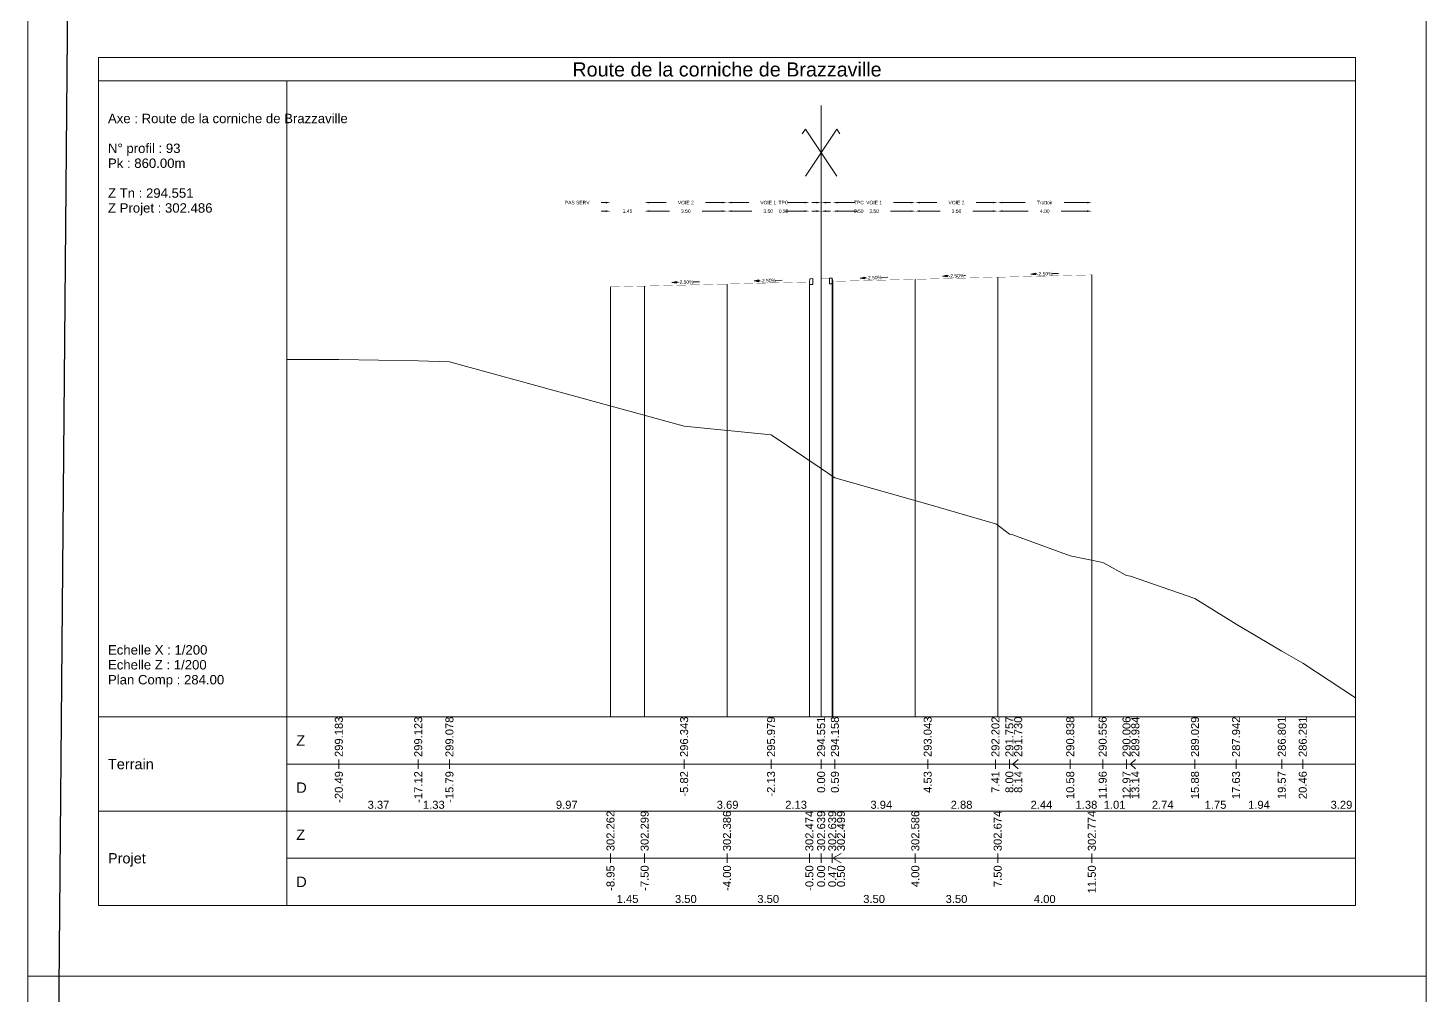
# Model space of a CAD drawing. Extents: x 0 to 74, y -372 to 1003.
# Drawn here: x 0 to 59.4, y 141.4 to 182.4 of the extents above; entities that cross this region are included whole.
import ezdxf
from ezdxf.enums import TextEntityAlignment as Align

# ---------------------------------------------------------------- set-up
doc = ezdxf.new("R2010")
doc.units = 0
doc.header["$LTSCALE"] = 2
doc.header["$PDSIZE"] = -0.004
doc.layers.get('0').update_dxf_attribs({"lineweight": 0})
for name, color, linetype, lineweight in [('Route - Profils type - Content session name', 7, 'Continuous', 0), ('Route - Profils type - PT VIA DRO', 5, 'Continuous', 0), ('Route - Profils type - PT VIA GAU', 5, 'Continuous', 0), ('Route - Route de la corniche de Brazzaville - PT - Cadre_P93', 7, 'Continuous', 0), ('Route - Route de la corniche de Brazzaville - PT - Terrain_P93', 5, 'Continuous', 0)]:
    doc.layers.add(name, color=color, linetype=linetype, lineweight=lineweight)
doc.styles.add('CadreTitre', font='arial.ttf', dxfattribs={"height": 0.003})
doc.styles.add('Cotation', font='arial.ttf')
doc.styles.add('CoteHor', font='arial.ttf', dxfattribs={"height": 0.0022})
doc.styles.add('CoteHorA', font='arial.ttf', dxfattribs={"height": 0.0022})
doc.styles.add('CoteTitre', font='arial.ttf', dxfattribs={"height": 0.0017})
doc.styles.add('CoteTitreA', font='arial.ttf', dxfattribs={"height": 0.0017})
doc.styles.add('CoteVert', font='arial.ttf', dxfattribs={"height": 0.0017})
doc.styles.add('CoteVertA', font='arial.ttf', dxfattribs={"height": 0.0017})
doc.styles.add('ProfilCartouche', font='arial.ttf', dxfattribs={"height": 0.002})
doc.dimstyles.new('BRAZZAVILLE', dxfattribs={"dimtxt": 0.15, "dimasz": 0.2, "dimexe": 0.5, "dimexo": 0.5, "dimgap": 0.5, "dimtad": 0, "dimzin": 0, "dimdsep": 46, "dimtxsty": 'Cotation', "dimsah": 1, "dimcen": 0.1, "dimse1": 1, "dimse2": 1, "dimclrd": 1, "dimclre": 256, "dimclrt": 1, "dimaunit": 2, "dimazin": 0, "dimtfac": 1, "dimtdec": 4, "dimtofl": 0, "dimtmove": 0, "dimatfit": 1, "dimfxl": 1, "dimtolj": 1, "dimtzin": 0, "dimlwd": 0, "dimlwe": 0, "dimarcsym": 0})
doc.dimstyles.get("Standard").update_dxf_attribs({"dimtxt": 0.18, "dimasz": 0.18, "dimexe": 0.18, "dimexo": 0.0625, "dimgap": 0.09, "dimtad": 0, "dimtih": 1, "dimtoh": 1, "dimdec": 4, "dimzin": 0, "dimdsep": 46, "dimtxsty": 'Standard', "dimcen": 0.09, "dimadec": 0, "dimazin": 0, "dimtfac": 1, "dimtdec": 4, "dimtofl": 0, "dimtmove": 0, "dimatfit": 3, "dimfxl": 1, "dimtolj": 1, "dimtzin": 0, "dimarcsym": 0})

# ---------------------------------------------------------------- blocks, each defined once
blk = doc.blocks.new('*D420')
at = {"layer": 'Defpoints', "color": 0, "transparency": 16777216}
for p in [(34.2, 174.656), (34.2, 174.652), (33.7, 171.656)]:
    blk.add_point(p, dxfattribs=at)
at = {"layer": 'Route - Profils type - PT VIA DRO', "color": 1, "lineweight": 0, "transparency": 16777216}
for p, q in [((33.5, 174.652), (33.3, 174.652)), ((34.4, 174.652), (34.6, 174.652))]:
    blk.add_line(p, q, dxfattribs=at)
at = {"layer": 'Route - Profils type - PT VIA DRO', "color": 1, "transparency": 16777216}
for points in [[(33.5, 174.685), (33.5, 174.619), (33.7, 174.652)], [(34.4, 174.685), (34.4, 174.619), (34.2, 174.652)]]:
    blk.add_solid(points, dxfattribs=at)
at = {"layer": 'Route - Profils type - PT VIA DRO', "color": 1, "transparency": 16777216, "insert": (35.295, 174.652), "char_height": 0.15, "attachment_point": 5, "style": 'Cotation'}
blk.add_mtext('\\A1;0.50', dxfattribs=at)
blk = doc.blocks.new('*D421')
at = {"layer": 'Defpoints', "color": 0, "transparency": 16777216}
for p in [(34.2, 174.656), (37.7, 174.656), (37.7, 174.652)]:
    blk.add_point(p, dxfattribs=at)
at = {"layer": 'Route - Profils type - PT VIA DRO', "color": 1, "lineweight": 0, "transparency": 16777216}
for p, q in [((34.4, 174.652), (35.255, 174.652)), ((37.5, 174.652), (36.645, 174.652))]:
    blk.add_line(p, q, dxfattribs=at)
at = {"layer": 'Route - Profils type - PT VIA DRO', "color": 1, "transparency": 16777216}
for points in [[(34.4, 174.685), (34.4, 174.619), (34.2, 174.652)], [(37.5, 174.685), (37.5, 174.619), (37.7, 174.652)]]:
    blk.add_solid(points, dxfattribs=at)
at = {"layer": 'Route - Profils type - PT VIA DRO', "color": 1, "transparency": 16777216, "insert": (35.95, 174.652), "char_height": 0.15, "attachment_point": 5, "style": 'Cotation'}
blk.add_mtext('\\A1;3.50', dxfattribs=at)
blk = doc.blocks.new('*D422')
at = {"layer": 'Defpoints', "color": 0, "transparency": 16777216}
for p in [(37.7, 174.656), (41.2, 174.656), (41.2, 174.652)]:
    blk.add_point(p, dxfattribs=at)
at = {"layer": 'Route - Profils type - PT VIA DRO', "color": 1, "lineweight": 0, "transparency": 16777216}
for p, q in [((37.9, 174.652), (38.755, 174.652)), ((41, 174.652), (40.145, 174.652))]:
    blk.add_line(p, q, dxfattribs=at)
at = {"layer": 'Route - Profils type - PT VIA DRO', "color": 1, "transparency": 16777216}
for points in [[(37.9, 174.685), (37.9, 174.619), (37.7, 174.652)], [(41, 174.685), (41, 174.619), (41.2, 174.652)]]:
    blk.add_solid(points, dxfattribs=at)
at = {"layer": 'Route - Profils type - PT VIA DRO', "color": 1, "transparency": 16777216, "insert": (39.45, 174.652), "char_height": 0.15, "attachment_point": 5, "style": 'Cotation'}
blk.add_mtext('\\A1;3.50', dxfattribs=at)
blk = doc.blocks.new('*D423')
at = {"layer": 'Defpoints', "color": 0, "transparency": 16777216}
for p in [(34.2, 175.015), (34.2, 174.456), (33.7, 171.656)]:
    blk.add_point(p, dxfattribs=at)
at = {"layer": 'Route - Profils type - PT VIA DRO', "color": 1, "lineweight": 0, "transparency": 16777216}
for p, q in [((33.5, 175.015), (33.3, 175.015)), ((34.4, 175.015), (34.6, 175.015))]:
    blk.add_line(p, q, dxfattribs=at)
at = {"layer": 'Route - Profils type - PT VIA DRO', "color": 1, "transparency": 16777216}
for points in [[(33.5, 175.049), (33.5, 174.982), (33.7, 175.015)], [(34.4, 175.049), (34.4, 174.982), (34.2, 175.015)]]:
    blk.add_solid(points, dxfattribs=at)
at = {"layer": 'Route - Profils type - PT VIA DRO', "color": 1, "transparency": 16777216, "insert": (35.303, 175.015), "char_height": 0.15, "attachment_point": 5, "style": 'Cotation'}
blk.add_mtext('\\A1;TPC', dxfattribs=at)
blk = doc.blocks.new('*D424')
at = {"layer": 'Defpoints', "color": 0, "transparency": 16777216}
for p in [(37.7, 175.015), (37.7, 174.656), (34.2, 174.456)]:
    blk.add_point(p, dxfattribs=at)
at = {"layer": 'Route - Profils type - PT VIA DRO', "color": 1, "lineweight": 0, "transparency": 16777216}
for p, q in [((34.4, 175.015), (35.132, 175.015)), ((37.5, 175.015), (36.768, 175.015))]:
    blk.add_line(p, q, dxfattribs=at)
at = {"layer": 'Route - Profils type - PT VIA DRO', "color": 1, "transparency": 16777216}
for points in [[(34.4, 175.049), (34.4, 174.982), (34.2, 175.015)], [(37.5, 175.049), (37.5, 174.982), (37.7, 175.015)]]:
    blk.add_solid(points, dxfattribs=at)
at = {"layer": 'Route - Profils type - PT VIA DRO', "color": 1, "transparency": 16777216, "insert": (35.95, 175.015), "char_height": 0.15, "attachment_point": 5, "style": 'Cotation'}
blk.add_mtext('\\A1;VOIE 1', dxfattribs=at)
blk = doc.blocks.new('*D425')
at = {"layer": 'Defpoints', "color": 0, "transparency": 16777216}
for p in [(37.7, 174.656), (41.2, 175.015), (41.2, 174.656)]:
    blk.add_point(p, dxfattribs=at)
at = {"layer": 'Route - Profils type - PT VIA DRO', "color": 1, "lineweight": 0, "transparency": 16777216}
for p, q in [((37.9, 175.015), (38.618, 175.015)), ((41, 175.015), (40.282, 175.015))]:
    blk.add_line(p, q, dxfattribs=at)
at = {"layer": 'Route - Profils type - PT VIA DRO', "color": 1, "transparency": 16777216}
for points in [[(37.9, 175.049), (37.9, 174.982), (37.7, 175.015)], [(41, 175.049), (41, 174.982), (41.2, 175.015)]]:
    blk.add_solid(points, dxfattribs=at)
at = {"layer": 'Route - Profils type - PT VIA DRO', "color": 1, "transparency": 16777216, "insert": (39.45, 175.015), "char_height": 0.15, "attachment_point": 5, "style": 'Cotation'}
blk.add_mtext('\\A1;VOIE 2', dxfattribs=at)
blk = doc.blocks.new('*D426')
at = {"layer": 'Defpoints', "color": 0, "transparency": 16777216}
for p in [(41.2, 174.656), (45.2, 174.656), (45.2, 174.652)]:
    blk.add_point(p, dxfattribs=at)
at = {"layer": 'Route - Profils type - PT VIA DRO', "color": 1, "lineweight": 0, "transparency": 16777216}
for p, q in [((41.4, 174.652), (42.502, 174.652)), ((45, 174.652), (43.898, 174.652))]:
    blk.add_line(p, q, dxfattribs=at)
at = {"layer": 'Route - Profils type - PT VIA DRO', "color": 1, "transparency": 16777216}
for points in [[(41.4, 174.685), (41.4, 174.619), (41.2, 174.652)], [(45, 174.685), (45, 174.619), (45.2, 174.652)]]:
    blk.add_solid(points, dxfattribs=at)
at = {"layer": 'Route - Profils type - PT VIA DRO', "color": 1, "transparency": 16777216, "insert": (43.2, 174.652), "char_height": 0.15, "attachment_point": 5, "style": 'Cotation'}
blk.add_mtext('\\A1;4.00', dxfattribs=at)
blk = doc.blocks.new('*D427')
at = {"layer": 'Defpoints', "color": 0, "transparency": 16777216}
for p in [(41.2, 174.656), (45.2, 175.015), (45.2, 174.656)]:
    blk.add_point(p, dxfattribs=at)
at = {"layer": 'Route - Profils type - PT VIA DRO', "color": 1, "lineweight": 0, "transparency": 16777216}
for p, q in [((41.4, 175.015), (42.369, 175.015)), ((45, 175.015), (44.031, 175.015))]:
    blk.add_line(p, q, dxfattribs=at)
at = {"layer": 'Route - Profils type - PT VIA DRO', "color": 1, "transparency": 16777216}
for points in [[(41.4, 175.049), (41.4, 174.982), (41.2, 175.015)], [(45, 175.049), (45, 174.982), (45.2, 175.015)]]:
    blk.add_solid(points, dxfattribs=at)
at = {"layer": 'Route - Profils type - PT VIA DRO', "color": 1, "transparency": 16777216, "insert": (43.2, 175.015), "char_height": 0.15, "attachment_point": 5, "style": 'Cotation'}
blk.add_mtext('\\A1;Trottoir', dxfattribs=at)
blk = doc.blocks.new('MENSURA_COTEPENTE_130')
at = {"layer": 'Route - Profils type - PT VIA DRO', "linetype": 'Continuous', "lineweight": 0}
blk.add_hatch(color=1, dxfattribs=at).paths.add_polyline_path([(0.17778, -3.63159), (0.17678, -3.63179), (0.17778, -3.63194)])
at = {"layer": 'Route - Profils type - PT VIA DRO', "color": 1, "linetype": 'Continuous', "lineweight": 0}
for p, q in [((0.17778, -3.63176), (0.17808, -3.63175)), ((0.18139, -3.63167), (0.18269, -3.63164))]:
    blk.add_line(p, q, dxfattribs=at)
at = {"layer": 'Route - Profils type - PT VIA DRO', "color": 1, "linetype": 'Continuous', "lineweight": 0, "flags": 128}
blk.add_lwpolyline([(0.17778, -3.63159), (0.17678, -3.63179), (0.17778, -3.63194), (0.17778, -3.63159)], close=True, dxfattribs=at)
at = {"layer": 'Route - Profils type - PT VIA DRO', "color": 1, "style": 'Cotation'}
blk.add_text('-2.50%', height=0.00075, rotation=1.4321, dxfattribs=at).set_placement((0.17974, -3.63171), align=Align.MIDDLE_CENTER)
blk = doc.blocks.new('MENSURA_COTEPENTE_131')
at = {"layer": 'Route - Profils type - PT VIA DRO', "linetype": 'Continuous', "lineweight": 0}
blk.add_hatch(color=1, dxfattribs=at).paths.add_polyline_path([(0.19528, -3.63118), (0.19428, -3.63138), (0.19529, -3.63153)])
at = {"layer": 'Route - Profils type - PT VIA DRO', "color": 1, "linetype": 'Continuous', "lineweight": 0}
for p, q in [((0.19528, -3.63136), (0.19558, -3.63135)), ((0.19889, -3.63127), (0.19914, -3.63126))]:
    blk.add_line(p, q, dxfattribs=at)
at = {"layer": 'Route - Profils type - PT VIA DRO', "color": 1, "linetype": 'Continuous', "lineweight": 0, "flags": 128}
blk.add_lwpolyline([(0.19528, -3.63118), (0.19428, -3.63138), (0.19529, -3.63153), (0.19528, -3.63118)], close=True, dxfattribs=at)
at = {"layer": 'Route - Profils type - PT VIA DRO', "color": 1, "style": 'Cotation'}
blk.add_text('-2.50%', height=0.00075, rotation=1.4321, dxfattribs=at).set_placement((0.19724, -3.63131), align=Align.MIDDLE_CENTER)
blk = doc.blocks.new('MENSURA_COTEPENTE_132')
at = {"layer": 'Route - Profils type - PT VIA DRO', "linetype": 'Continuous', "lineweight": 0}
blk.add_hatch(color=1, dxfattribs=at).paths.add_polyline_path([(0.21403, -3.63076), (0.21303, -3.63096), (0.21404, -3.63111)])
at = {"layer": 'Route - Profils type - PT VIA DRO', "color": 1, "linetype": 'Continuous', "lineweight": 0}
for p, q in [((0.21403, -3.63093), (0.21433, -3.63093)), ((0.21764, -3.63084), (0.21894, -3.63081))]:
    blk.add_line(p, q, dxfattribs=at)
at = {"layer": 'Route - Profils type - PT VIA DRO', "color": 1, "linetype": 'Continuous', "lineweight": 0, "flags": 128}
blk.add_lwpolyline([(0.21403, -3.63076), (0.21303, -3.63096), (0.21404, -3.63111), (0.21403, -3.63076)], close=True, dxfattribs=at)
at = {"layer": 'Route - Profils type - PT VIA DRO', "color": 1, "style": 'Cotation'}
blk.add_text('-2.50%', height=0.00075, rotation=1.4321, dxfattribs=at).set_placement((0.21599, -3.63088), align=Align.MIDDLE_CENTER)
blk = doc.blocks.new('T2__mirroredMSX', base_point=(-6.713, 11.473))
at = {"linetype": 'Continuous', "flags": 128}
blk.add_lwpolyline([(-6.837, 11.703), (-6.863, 11.583), (-6.863, 11.473), (-6.713, 11.473), (-6.713, 11.723), (-6.818, 11.719, 0.339869)], format="xyb", close=True, dxfattribs=at)
blk = doc.blocks.new('*D431')
at = {"layer": 'Defpoints', "color": 0, "transparency": 16777216}
for p in [(33.2, 174.656), (33.2, 174.652), (33.7, 171.656)]:
    blk.add_point(p, dxfattribs=at)
at = {"layer": 'Route - Profils type - PT VIA GAU', "color": 1, "lineweight": 0, "transparency": 16777216}
for p, q in [((33, 174.652), (32.8, 174.652)), ((33.9, 174.652), (34.1, 174.652))]:
    blk.add_line(p, q, dxfattribs=at)
at = {"layer": 'Route - Profils type - PT VIA GAU', "color": 1, "transparency": 16777216}
for points in [[(33, 174.685), (33, 174.619), (33.2, 174.652)], [(33.9, 174.685), (33.9, 174.619), (33.7, 174.652)]]:
    blk.add_solid(points, dxfattribs=at)
at = {"layer": 'Route - Profils type - PT VIA GAU', "color": 1, "transparency": 16777216, "insert": (32.105, 174.652), "char_height": 0.15, "attachment_point": 5, "style": 'Cotation'}
blk.add_mtext('\\A1;0.50', dxfattribs=at)
blk = doc.blocks.new('*D432')
at = {"layer": 'Defpoints', "color": 0, "transparency": 16777216}
for p in [(29.7, 174.656), (29.7, 174.652), (33.2, 174.656)]:
    blk.add_point(p, dxfattribs=at)
at = {"layer": 'Route - Profils type - PT VIA GAU', "color": 1, "lineweight": 0, "transparency": 16777216}
for p, q in [((29.9, 174.652), (30.755, 174.652)), ((33, 174.652), (32.145, 174.652))]:
    blk.add_line(p, q, dxfattribs=at)
at = {"layer": 'Route - Profils type - PT VIA GAU', "color": 1, "transparency": 16777216}
for points in [[(29.9, 174.685), (29.9, 174.619), (29.7, 174.652)], [(33, 174.685), (33, 174.619), (33.2, 174.652)]]:
    blk.add_solid(points, dxfattribs=at)
at = {"layer": 'Route - Profils type - PT VIA GAU', "color": 1, "transparency": 16777216, "insert": (31.45, 174.652), "char_height": 0.15, "attachment_point": 5, "style": 'Cotation'}
blk.add_mtext('\\A1;3.50', dxfattribs=at)
blk = doc.blocks.new('*D433')
at = {"layer": 'Defpoints', "color": 0, "transparency": 16777216}
for p in [(26.2, 174.656), (26.2, 174.652), (29.7, 174.656)]:
    blk.add_point(p, dxfattribs=at)
at = {"layer": 'Route - Profils type - PT VIA GAU', "color": 1, "lineweight": 0, "transparency": 16777216}
for p, q in [((26.4, 174.652), (27.255, 174.652)), ((29.5, 174.652), (28.645, 174.652))]:
    blk.add_line(p, q, dxfattribs=at)
at = {"layer": 'Route - Profils type - PT VIA GAU', "color": 1, "transparency": 16777216}
for points in [[(26.4, 174.685), (26.4, 174.619), (26.2, 174.652)], [(29.5, 174.685), (29.5, 174.619), (29.7, 174.652)]]:
    blk.add_solid(points, dxfattribs=at)
at = {"layer": 'Route - Profils type - PT VIA GAU', "color": 1, "transparency": 16777216, "insert": (27.95, 174.652), "char_height": 0.15, "attachment_point": 5, "style": 'Cotation'}
blk.add_mtext('\\A1;3.50', dxfattribs=at)
blk = doc.blocks.new('*D434')
at = {"layer": 'Defpoints', "color": 0, "transparency": 16777216}
for p in [(33.2, 175.015), (33.2, 174.456), (33.7, 171.656)]:
    blk.add_point(p, dxfattribs=at)
at = {"layer": 'Route - Profils type - PT VIA GAU', "color": 1, "lineweight": 0, "transparency": 16777216}
for p, q in [((33, 175.015), (32.8, 175.015)), ((33.9, 175.015), (34.1, 175.015))]:
    blk.add_line(p, q, dxfattribs=at)
at = {"layer": 'Route - Profils type - PT VIA GAU', "color": 1, "transparency": 16777216}
for points in [[(33, 175.049), (33, 174.982), (33.2, 175.015)], [(33.9, 175.049), (33.9, 174.982), (33.7, 175.015)]]:
    blk.add_solid(points, dxfattribs=at)
at = {"layer": 'Route - Profils type - PT VIA GAU', "color": 1, "transparency": 16777216, "insert": (32.097, 175.015), "char_height": 0.15, "attachment_point": 5, "style": 'Cotation'}
blk.add_mtext('\\A1;TPC', dxfattribs=at)
blk = doc.blocks.new('*D435')
at = {"layer": 'Defpoints', "color": 0, "transparency": 16777216}
for p in [(29.7, 175.015), (29.7, 174.656), (33.2, 174.456)]:
    blk.add_point(p, dxfattribs=at)
at = {"layer": 'Route - Profils type - PT VIA GAU', "color": 1, "lineweight": 0, "transparency": 16777216}
for p, q in [((29.9, 175.015), (30.632, 175.015)), ((33, 175.015), (32.268, 175.015))]:
    blk.add_line(p, q, dxfattribs=at)
at = {"layer": 'Route - Profils type - PT VIA GAU', "color": 1, "transparency": 16777216}
for points in [[(29.9, 175.049), (29.9, 174.982), (29.7, 175.015)], [(33, 175.049), (33, 174.982), (33.2, 175.015)]]:
    blk.add_solid(points, dxfattribs=at)
at = {"layer": 'Route - Profils type - PT VIA GAU', "color": 1, "transparency": 16777216, "insert": (31.45, 175.015), "char_height": 0.15, "attachment_point": 5, "style": 'Cotation'}
blk.add_mtext('\\A1;VOIE 1', dxfattribs=at)
blk = doc.blocks.new('*D436')
at = {"layer": 'Defpoints', "color": 0, "transparency": 16777216}
for p in [(26.2, 175.015), (26.2, 174.656), (29.7, 174.656)]:
    blk.add_point(p, dxfattribs=at)
at = {"layer": 'Route - Profils type - PT VIA GAU', "color": 1, "lineweight": 0, "transparency": 16777216}
for p, q in [((26.4, 175.015), (27.118, 175.015)), ((29.5, 175.015), (28.782, 175.015))]:
    blk.add_line(p, q, dxfattribs=at)
at = {"layer": 'Route - Profils type - PT VIA GAU', "color": 1, "transparency": 16777216}
for points in [[(26.4, 175.049), (26.4, 174.982), (26.2, 175.015)], [(29.5, 175.049), (29.5, 174.982), (29.7, 175.015)]]:
    blk.add_solid(points, dxfattribs=at)
at = {"layer": 'Route - Profils type - PT VIA GAU', "color": 1, "transparency": 16777216, "insert": (27.95, 175.015), "char_height": 0.15, "attachment_point": 5, "style": 'Cotation'}
blk.add_mtext('\\A1;VOIE 2', dxfattribs=at)
blk = doc.blocks.new('*D437')
at = {"layer": 'Defpoints', "color": 0, "transparency": 16777216}
for p in [(24.75, 175.015), (24.75, 174.656), (26.2, 174.656)]:
    blk.add_point(p, dxfattribs=at)
at = {"layer": 'Route - Profils type - PT VIA GAU', "color": 1, "lineweight": 0, "transparency": 16777216}
for p, q in [((24.55, 175.015), (24.35, 175.015)), ((26.4, 175.015), (26.6, 175.015))]:
    blk.add_line(p, q, dxfattribs=at)
at = {"layer": 'Route - Profils type - PT VIA GAU', "color": 1, "transparency": 16777216}
for points in [[(24.55, 175.049), (24.55, 174.982), (24.75, 175.015)], [(26.4, 175.049), (26.4, 174.982), (26.2, 175.015)]]:
    blk.add_solid(points, dxfattribs=at)
at = {"layer": 'Route - Profils type - PT VIA GAU', "color": 1, "transparency": 16777216, "insert": (23.335, 175.015), "char_height": 0.15, "attachment_point": 5, "style": 'Cotation'}
blk.add_mtext('\\A1;PAS SERV', dxfattribs=at)
blk = doc.blocks.new('*D438')
at = {"layer": 'Defpoints', "color": 0, "transparency": 16777216}
for p in [(24.75, 174.656), (24.75, 174.652), (26.2, 174.656)]:
    blk.add_point(p, dxfattribs=at)
at = {"layer": 'Route - Profils type - PT VIA GAU', "color": 1, "lineweight": 0, "transparency": 16777216}
for p, q in [((24.55, 174.652), (24.35, 174.652)), ((26.4, 174.652), (26.6, 174.652))]:
    blk.add_line(p, q, dxfattribs=at)
at = {"layer": 'Route - Profils type - PT VIA GAU', "color": 1, "transparency": 16777216}
for points in [[(24.55, 174.685), (24.55, 174.619), (24.75, 174.652)], [(26.4, 174.685), (26.4, 174.619), (26.2, 174.652)]]:
    blk.add_solid(points, dxfattribs=at)
at = {"layer": 'Route - Profils type - PT VIA GAU', "color": 1, "transparency": 16777216, "insert": (25.475, 174.652), "char_height": 0.15, "attachment_point": 5, "style": 'Cotation'}
blk.add_mtext('\\A1;1.45', dxfattribs=at)
blk = doc.blocks.new('MENSURA_COTEPENTE_133')
at = {"layer": 'Route - Profils type - PT VIA GAU', "linetype": 'Continuous', "lineweight": 0}
blk.add_hatch(color=1, dxfattribs=at).paths.add_polyline_path([(0.15529, -3.63257), (0.15428, -3.63241), (0.15528, -3.63221)])
at = {"layer": 'Route - Profils type - PT VIA GAU', "color": 1, "linetype": 'Continuous', "lineweight": 0}
for p, q in [((0.15889, -3.6323), (0.16019, -3.63227)), ((0.15528, -3.63239), (0.15558, -3.63238))]:
    blk.add_line(p, q, dxfattribs=at)
at = {"layer": 'Route - Profils type - PT VIA GAU', "color": 1, "linetype": 'Continuous', "lineweight": 0, "flags": 128}
blk.add_lwpolyline([(0.15529, -3.63257), (0.15428, -3.63241), (0.15528, -3.63221), (0.15529, -3.63257)], close=True, dxfattribs=at)
at = {"layer": 'Route - Profils type - PT VIA GAU', "color": 1, "style": 'Cotation'}
blk.add_text('-2.50%', height=0.00075, rotation=-358.5679, dxfattribs=at).set_placement((0.15724, -3.63234), align=Align.MIDDLE_CENTER)
blk = doc.blocks.new('MENSURA_COTEPENTE_134')
at = {"layer": 'Route - Profils type - PT VIA GAU', "linetype": 'Continuous', "lineweight": 0}
blk.add_hatch(color=1, dxfattribs=at).paths.add_polyline_path([(0.13778, -3.63288), (0.13678, -3.63272), (0.13777, -3.63252)])
at = {"layer": 'Route - Profils type - PT VIA GAU', "color": 1, "linetype": 'Continuous', "lineweight": 0}
for p, q in [((0.13778, -3.6327), (0.13808, -3.63269)), ((0.14139, -3.63261), (0.14269, -3.63258))]:
    blk.add_line(p, q, dxfattribs=at)
at = {"layer": 'Route - Profils type - PT VIA GAU', "color": 1, "linetype": 'Continuous', "lineweight": 0, "flags": 128}
blk.add_lwpolyline([(0.13778, -3.63288), (0.13678, -3.63272), (0.13777, -3.63252), (0.13778, -3.63288)], close=True, dxfattribs=at)
at = {"layer": 'Route - Profils type - PT VIA GAU', "color": 1, "style": 'Cotation'}
blk.add_text('-2.50%', height=0.00075, rotation=-358.5679, dxfattribs=at).set_placement((0.13973, -3.63265), align=Align.MIDDLE_CENTER)
blk = doc.blocks.new('T2', base_point=(-6.713, 11.473))
at = {"linetype": 'Continuous', "flags": 128}
blk.add_lwpolyline([(-6.837, 11.703), (-6.863, 11.583), (-6.863, 11.473), (-6.713, 11.473), (-6.713, 11.723), (-6.818, 11.719, 0.339869)], format="xyb", close=True, dxfattribs=at)

msp = doc.modelspace()

# ---------------------------------------------------------------- linework, layer by layer
at = {"flags": 128}
for points in [[(0, 142.17), (0, 184.17), (59.4, 184.17), (59.4, 142.17)], [(3, 145.17), (3, 181.17), (56.4, 181.17), (56.4, 145.17)], [(0, 100.17), (0, 142.17), (59.4, 142.17), (59.4, 100.17)]]:
    msp.add_lwpolyline(points, close=True, dxfattribs=at)
at = {"layer": 'Route - Profils type - PT VIA DRO', "color": 1, "linetype": 'Continuous', "flags": 128}
msp.add_lwpolyline([(33.7, 171.809, 0.01, 0.01, 0), (34.05, 171.809, 0.01, 0.01, 0), (34.17, 171.809, 0.01, 0.01, 0), (34.2, 171.669, 0.01, 0.01, 0), (37.7, 171.756, 0.01, 0.01, 0), (41.2, 171.844, 0.01, 0.01, 0), (45.2, 171.944, 0.01, 0.01, 0)], format="xyseb", dxfattribs=at)
at = {"layer": 'Route - Profils type - PT VIA GAU', "color": 1, "linetype": 'Continuous', "flags": 128}
msp.add_lwpolyline([(33.7, 171.784, 0.01, 0.01, 0), (33.23, 171.784, 0.01, 0.01, 0), (33.2, 171.644, 0.01, 0.01, 0), (29.7, 171.556, 0.01, 0.01, 0), (26.2, 171.469, 0.01, 0.01, 0), (24.75, 171.432, 0.01, 0.01, 0)], format="xyseb", dxfattribs=at)
at = {"layer": 'Route - Route de la corniche de Brazzaville - PT - Cadre_P93', "color": 7, "linetype": 'Continuous'}
for p, q in [((11, 180.17), (11, 145.17)), ((33.7, 175.139), (33.7, 179.139)), ((32.9, 177.939), (33.033, 178.139)), ((34.367, 176.139), (33.033, 178.139)), ((33.033, 176.139), (34.367, 178.139)), ((34.5, 177.939), (34.367, 178.139)), ((33.7, 153.17), (33.7, 175.139)), ((33.7, 153.17), (33.7, 171.809)), ((33.7, 153.17), (33.7, 171.809)), ((34.17, 153.17), (34.17, 171.809)), ((34.17, 153.17), (34.17, 171.809)), ((34.2, 153.17), (34.2, 171.669)), ((34.2, 153.17), (34.2, 171.669)), ((37.7, 153.17), (37.7, 171.756)), ((37.7, 153.17), (37.7, 171.756)), ((41.2, 153.17), (41.2, 171.844)), ((41.2, 153.17), (41.2, 171.844)), ((45.2, 153.17), (45.2, 171.944)), ((45.2, 153.17), (45.2, 171.944)), ((24.75, 153.17), (24.75, 171.432)), ((24.75, 153.17), (24.75, 171.432)), ((26.2, 153.17), (26.2, 171.469)), ((26.2, 153.17), (26.2, 171.469)), ((29.7, 153.17), (29.7, 171.556)), ((29.7, 153.17), (29.7, 171.556)), ((33.2, 153.17), (33.2, 171.644)), ((33.2, 153.17), (33.2, 171.644)), ((56.4, 153.17), (3, 153.17)), ((56.4, 151.17), (11, 151.17)), ((56.4, 149.17), (3, 149.17)), ((56.4, 149.17), (3, 149.17)), ((56.4, 149.17), (3, 149.17)), ((56.4, 149.17), (3, 149.17)), ((56.4, 149.17), (3, 149.17)), ((56.4, 149.17), (3, 149.17)), ((56.4, 149.17), (3, 149.17)), ((24.75, 147.37), (24.75, 147.17)), ((26.2, 147.37), (26.2, 147.17)), ((29.7, 147.37), (29.7, 147.17)), ((33.2, 147.37), (33.2, 147.17)), ((33.7, 147.37), (33.7, 147.17)), ((34.17, 147.37), (34.17, 147.17)), ((34.544, 147.37), (34.2, 147.17)), ((37.7, 147.37), (37.7, 147.17)), ((41.2, 147.37), (41.2, 147.17)), ((45.2, 147.37), (45.2, 147.17)), ((56.4, 147.17), (11, 147.17)), ((24.75, 146.97), (24.75, 147.17)), ((26.2, 146.97), (26.2, 147.17)), ((29.7, 146.97), (29.7, 147.17)), ((33.2, 146.97), (33.2, 147.17)), ((33.7, 146.97), (33.7, 147.17)), ((34.17, 146.97), (34.17, 147.17)), ((34.544, 146.97), (34.2, 147.17)), ((37.7, 146.97), (37.7, 147.17)), ((41.2, 146.97), (41.2, 147.17)), ((45.2, 146.97), (45.2, 147.17)), ((56.4, 145.17), (3, 145.17)), ((56.4, 145.17), (3, 145.17)), ((56.4, 145.17), (3, 145.17)), ((56.4, 145.17), (3, 145.17)), ((56.4, 145.17), (3, 145.17)), ((56.4, 145.17), (3, 145.17))]:
    msp.add_line(p, q, dxfattribs=at)
at = {"layer": 'Route - Route de la corniche de Brazzaville - PT - Cadre_P93', "color": 114, "linetype": 'Continuous'}
for p, q in [((13.207, 151.37), (13.207, 151.17)), ((13.207, 150.97), (13.207, 151.17)), ((16.58, 151.37), (16.58, 151.17)), ((16.58, 150.97), (16.58, 151.17)), ((17.907, 151.37), (17.907, 151.17)), ((17.907, 150.97), (17.907, 151.17)), ((27.878, 151.37), (27.878, 151.17)), ((27.878, 150.97), (27.878, 151.17)), ((31.572, 151.37), (31.572, 151.17)), ((31.572, 150.97), (31.572, 151.17)), ((33.7, 151.37), (33.7, 151.17)), ((33.7, 150.97), (33.7, 151.17)), ((34.285, 151.37), (34.285, 151.17)), ((34.285, 150.97), (34.285, 151.17)), ((38.227, 151.37), (38.227, 151.17)), ((38.227, 150.97), (38.227, 151.17)), ((41.105, 151.37), (41.105, 151.17)), ((41.105, 150.97), (41.105, 151.17)), ((41.698, 151.37), (41.698, 151.17)), ((41.698, 150.97), (41.698, 151.17)), ((42.072, 151.37), (41.84, 151.17)), ((42.072, 150.97), (41.84, 151.17)), ((44.283, 151.37), (44.283, 151.17)), ((44.283, 150.97), (44.283, 151.17)), ((45.661, 151.37), (45.661, 151.17)), ((45.661, 150.97), (45.661, 151.17)), ((46.675, 151.37), (46.675, 151.17)), ((46.675, 150.97), (46.675, 151.17)), ((47.049, 151.37), (46.842, 151.17)), ((47.049, 150.97), (46.842, 151.17)), ((49.583, 151.37), (49.583, 151.17)), ((49.583, 150.97), (49.583, 151.17)), ((51.329, 151.37), (51.329, 151.17)), ((51.329, 150.97), (51.329, 151.17)), ((53.272, 151.37), (53.272, 151.17)), ((53.272, 150.97), (53.272, 151.17)), ((54.161, 151.37), (54.161, 151.17)), ((54.161, 150.97), (54.161, 151.17))]:
    msp.add_line(p, q, dxfattribs=at)
at = {"layer": 'Route - Route de la corniche de Brazzaville - PT - Cadre_P93', "flags": 128}
msp.add_lwpolyline([(2.99, 145.16), (2.99, 180.18), (56.41, 180.18), (56.41, 145.16)], close=True, dxfattribs=at)
at = {"layer": 'Route - Route de la corniche de Brazzaville - PT - Terrain_P93', "color": 114, "linetype": 'Continuous', "flags": 128}
msp.add_lwpolyline([(11, 168.347), (13.207, 168.353), (16.58, 168.293), (17.907, 168.248), (27.878, 165.513), (31.572, 165.149), (33.7, 163.721), (34.285, 163.328), (38.227, 162.213), (41.105, 161.372), (41.151, 161.357), (41.698, 160.927), (41.84, 160.9), (44.283, 160.008), (45.661, 159.726), (46.675, 159.176), (46.842, 159.154), (49.583, 158.199), (51.329, 157.112), (53.272, 155.971), (54.161, 155.451), (56.4, 153.989)], dxfattribs=at)
msp.add_lwpolyline([(11, 168.347), (13.207, 168.353), (16.58, 168.293), (17.907, 168.248), (27.878, 165.513), (31.572, 165.149), (33.7, 163.721), (34.285, 163.328), (38.227, 162.213), (41.105, 161.372), (41.151, 161.357), (41.698, 160.927), (41.84, 160.9), (44.283, 160.008), (45.661, 159.726), (46.675, 159.176), (46.842, 159.154), (49.583, 158.199), (51.329, 157.112), (53.272, 155.971), (54.161, 155.451), (56.4, 153.989)], dxfattribs=at)

# ---------------------------------------------------------------- block references
at = {"layer": 'Route - Profils type - PT VIA DRO', "xscale": -1, "zscale": 200}
msp.add_blockref('T2__mirroredMSX', (34.05, 171.559), dxfattribs=at)
at = {"layer": 'Route - Profils type - PT VIA DRO', "xscale": 200, "yscale": 200, "zscale": 200}
for name in ['MENSURA_COTEPENTE_130', 'MENSURA_COTEPENTE_131', 'MENSURA_COTEPENTE_132']:
    msp.add_blockref(name, (0, 898.17), dxfattribs=at)
at = {"layer": 'Route - Profils type - PT VIA GAU', "xscale": 200, "yscale": 200, "zscale": 200}
for name in ['MENSURA_COTEPENTE_134', 'MENSURA_COTEPENTE_133']:
    msp.add_blockref(name, (0, 898.17), dxfattribs=at)
at = {"layer": 'Route - Profils type - PT VIA GAU', "zscale": 200}
msp.add_blockref('T2', (33.35, 171.534), dxfattribs=at)

# ---------------------------------------------------------------- texts
at = {"color": 7, "style": 'CadreTitre'}
msp.add_text('Route de la corniche de Brazzaville', height=0.6, dxfattribs=at).set_placement((29.7, 180.97), align=Align.TOP_CENTER)
at = {"style": 'ProfilCartouche'}
for s, p in [('Axe : Route de la corniche de Brazzaville', (3.4, 178.587)), ('N° profil : 93', (3.4, 177.32)), ('Pk : 860.00m', (3.4, 176.687)), ('Z Tn : 294.551', (3.4, 175.42)), ('Z Projet : 302.486', (3.4, 174.787)), ('Echelle X : 1/200', (3.4, 156.02)), ('Echelle Z : 1/200', (3.4, 155.387)), ('Plan Comp : 284.00', (3.4, 154.753))]:
    msp.add_text(s, height=0.4, dxfattribs=at).set_placement(p, align=Align.MIDDLE_LEFT)
at = {"layer": 'Route - Route de la corniche de Brazzaville - PT - Cadre_P93', "color": 114, "style": 'CoteVert'}
for s, p in [('299.183', (13.207, 151.47)), ('299.123', (16.58, 151.47)), ('299.078', (17.907, 151.47)), ('296.343', (27.878, 151.47)), ('295.979', (31.572, 151.47)), ('294.551', (33.7, 151.47)), ('294.158', (34.285, 151.47)), ('293.043', (38.227, 151.47)), ('292.202', (41.105, 151.47)), ('291.757', (41.698, 151.47)), ('291.730', (42.072, 151.47)), ('290.838', (44.283, 151.47)), ('290.556', (45.661, 151.47)), ('290.006', (46.675, 151.47)), ('289.984', (47.049, 151.47)), ('289.029', (49.583, 151.47)), ('287.942', (51.329, 151.47)), ('286.801', (53.272, 151.47)), ('286.281', (54.161, 151.47))]:
    msp.add_text(s, height=0.34, rotation=90, dxfattribs=at).set_placement(p, align=Align.MIDDLE_LEFT)
at = {"layer": 'Route - Route de la corniche de Brazzaville - PT - Cadre_P93', "color": 114, "style": 'CoteHor'}
for s, p in [('Z', (11.4, 152.17)), ('Terrain', (3.4, 151.17)), ('D', (11.4, 150.17))]:
    msp.add_text(s, height=0.44, dxfattribs=at).set_placement(p, align=Align.MIDDLE_LEFT)
at = {"layer": 'Route - Route de la corniche de Brazzaville - PT - Cadre_P93', "color": 114, "style": 'CoteVert'}
for s, p in [('-20.49', (13.207, 150.87)), ('-17.12', (16.58, 150.87)), ('-15.79', (17.907, 150.87)), ('-5.82', (27.878, 150.87)), ('-2.13', (31.572, 150.87)), ('0.00', (33.7, 150.87)), ('0.59', (34.285, 150.87)), ('4.53', (38.227, 150.87)), ('7.41', (41.105, 150.87)), ('8.00', (41.698, 150.87)), ('8.14', (42.072, 150.87)), ('10.58', (44.283, 150.87)), ('11.96', (45.661, 150.87)), ('12.97', (46.675, 150.87)), ('13.14', (47.049, 150.87)), ('15.88', (49.583, 150.87)), ('17.63', (51.329, 150.87)), ('19.57', (53.272, 150.87)), ('20.46', (54.161, 150.87))]:
    msp.add_text(s, height=0.34, rotation=90, dxfattribs=at).set_placement(p, align=Align.MIDDLE_RIGHT)
at = {"layer": 'Route - Route de la corniche de Brazzaville - PT - Cadre_P93', "color": 114, "style": 'CoteTitre'}
for s, p in [('3.37', (14.893, 149.17)), ('1.33', (17.244, 149.17)), ('9.97', (22.893, 149.17)), ('3.69', (29.725, 149.17)), ('2.13', (32.636, 149.17)), ('3.94', (36.256, 149.17)), ('2.88', (39.666, 149.17)), ('2.44', (43.061, 149.17)), ('1.38', (44.972, 149.17)), ('1.01', (46.168, 149.17)), ('2.74', (48.213, 149.17)), ('1.75', (50.456, 149.17)), ('1.94', (52.301, 149.17)), ('3.29', (55.807, 149.17))]:
    msp.add_text(s, height=0.34, dxfattribs=at).set_placement(p, align=Align.BOTTOM_CENTER)
at = {"layer": 'Route - Route de la corniche de Brazzaville - PT - Cadre_P93', "color": 7, "style": 'CoteVertA'}
for s, p in [('302.262', (24.75, 147.47)), ('302.299', (26.2, 147.47)), ('302.386', (29.7, 147.47)), ('302.474', (33.2, 147.47)), ('302.639', (33.7, 147.47)), ('302.639', (34.17, 147.47)), ('302.499', (34.544, 147.47)), ('302.586', (37.7, 147.47)), ('302.674', (41.2, 147.47)), ('302.774', (45.2, 147.47))]:
    msp.add_text(s, height=0.34, rotation=90, dxfattribs=at).set_placement(p, align=Align.MIDDLE_LEFT)
at = {"layer": 'Route - Route de la corniche de Brazzaville - PT - Cadre_P93', "color": 7, "style": 'CoteHorA'}
for s, p in [('Z', (11.4, 148.17)), ('Projet', (3.4, 147.17)), ('D', (11.4, 146.17))]:
    msp.add_text(s, height=0.44, dxfattribs=at).set_placement(p, align=Align.MIDDLE_LEFT)
at = {"layer": 'Route - Route de la corniche de Brazzaville - PT - Cadre_P93', "color": 7, "style": 'CoteVertA'}
for s, p in [('-8.95', (24.75, 146.87)), ('-7.50', (26.2, 146.87)), ('-4.00', (29.7, 146.87)), ('-0.50', (33.2, 146.87)), ('0.00', (33.7, 146.87)), ('0.47', (34.17, 146.87)), ('0.50', (34.544, 146.87)), ('4.00', (37.7, 146.87)), ('7.50', (41.2, 146.87)), ('11.50', (45.2, 146.87))]:
    msp.add_text(s, height=0.34, rotation=90, dxfattribs=at).set_placement(p, align=Align.MIDDLE_RIGHT)
at = {"layer": 'Route - Route de la corniche de Brazzaville - PT - Cadre_P93', "color": 7, "style": 'CoteTitreA'}
for s, p in [('1.45', (25.475, 145.17)), ('3.50', (27.95, 145.17)), ('3.50', (31.45, 145.17)), ('3.50', (35.95, 145.17)), ('3.50', (39.45, 145.17)), ('4.00', (43.2, 145.17))]:
    msp.add_text(s, height=0.34, dxfattribs=at).set_placement(p, align=Align.BOTTOM_CENTER)

# ---------------------------------------------------------------- dimensions: what is measured, and where the dimension line sits
at = {"layer": 'Route - Profils type - PT VIA DRO'}
for base, p1, p2, text, picture, middle in [((37.7, 175.015), (34.2, 174.456), (37.7, 174.656), 'VOIE 1', '*D424', (35.95, 175.015)), ((41.2, 175.015), (37.7, 174.656), (41.2, 174.656), 'VOIE 2', '*D425', (39.45, 175.015)), ((34.2, 175.015), (33.7, 171.656), (34.2, 174.456), 'TPC', '*D423', (35.303, 175.015)), ((34.2, 174.652), (33.7, 171.656), (34.2, 174.656), '0.50', '*D420', (35.295, 174.652)), ((37.7, 174.652), (34.2, 174.656), (37.7, 174.656), '3.50', '*D421', (35.95, 174.652)), ((41.2, 174.652), (37.7, 174.656), (41.2, 174.656), '3.50', '*D422', (39.45, 174.652)), ((45.2, 175.015), (41.2, 174.656), (45.2, 174.656), 'Trottoir', '*D427', (43.2, 175.015)), ((45.2, 174.652), (41.2, 174.656), (45.2, 174.656), '4.00', '*D426', (43.2, 174.652))]:
    dim = msp.add_linear_dim(base=base, p1=p1, p2=p2, text=text, dimstyle='BRAZZAVILLE', override={"dimscale": 1, "dimclrt": 1}, dxfattribs=at)
    dim.commit()
    dim.dimension.update_dxf_attribs({"geometry": picture, "text_midpoint": middle})
at = {"layer": 'Route - Profils type - PT VIA GAU'}
for base, p1, p2, text, picture, middle in [((24.75, 175.015), (26.2, 174.656), (24.75, 174.656), 'PAS SERV', '*D437', (23.335, 175.015)), ((26.2, 175.015), (29.7, 174.656), (26.2, 174.656), 'VOIE 2', '*D436', (27.95, 175.015)), ((29.7, 175.015), (33.2, 174.456), (29.7, 174.656), 'VOIE 1', '*D435', (31.45, 175.015)), ((24.75, 174.652), (26.2, 174.656), (24.75, 174.656), '1.45', '*D438', (25.475, 174.652)), ((26.2, 174.652), (29.7, 174.656), (26.2, 174.656), '3.50', '*D433', (27.95, 174.652)), ((29.7, 174.652), (33.2, 174.656), (29.7, 174.656), '3.50', '*D432', (31.45, 174.652)), ((33.2, 175.015), (33.7, 171.656), (33.2, 174.456), 'TPC', '*D434', (32.097, 175.015)), ((33.2, 174.652), (33.7, 171.656), (33.2, 174.656), '0.50', '*D431', (32.105, 174.652))]:
    dim = msp.add_linear_dim(base=base, p1=p1, p2=p2, text=text, dimstyle='BRAZZAVILLE', override={"dimscale": 1, "dimclrt": 1}, dxfattribs=at)
    dim.commit()
    dim.dimension.update_dxf_attribs({"geometry": picture, "text_midpoint": middle})

# ---------------------------------------------------------------- leaders
at = {"layer": 'Route - Profils type - Content session name', "linetype": 'Continuous'}
msp.add_leader([(4.318, 477.474), (0.017, -2.209)], dimstyle='Standard', override={"dimasz": 0, "dimldrblk": 'None'}, dxfattribs=at)

doc.saveas('drawing.dxf')
